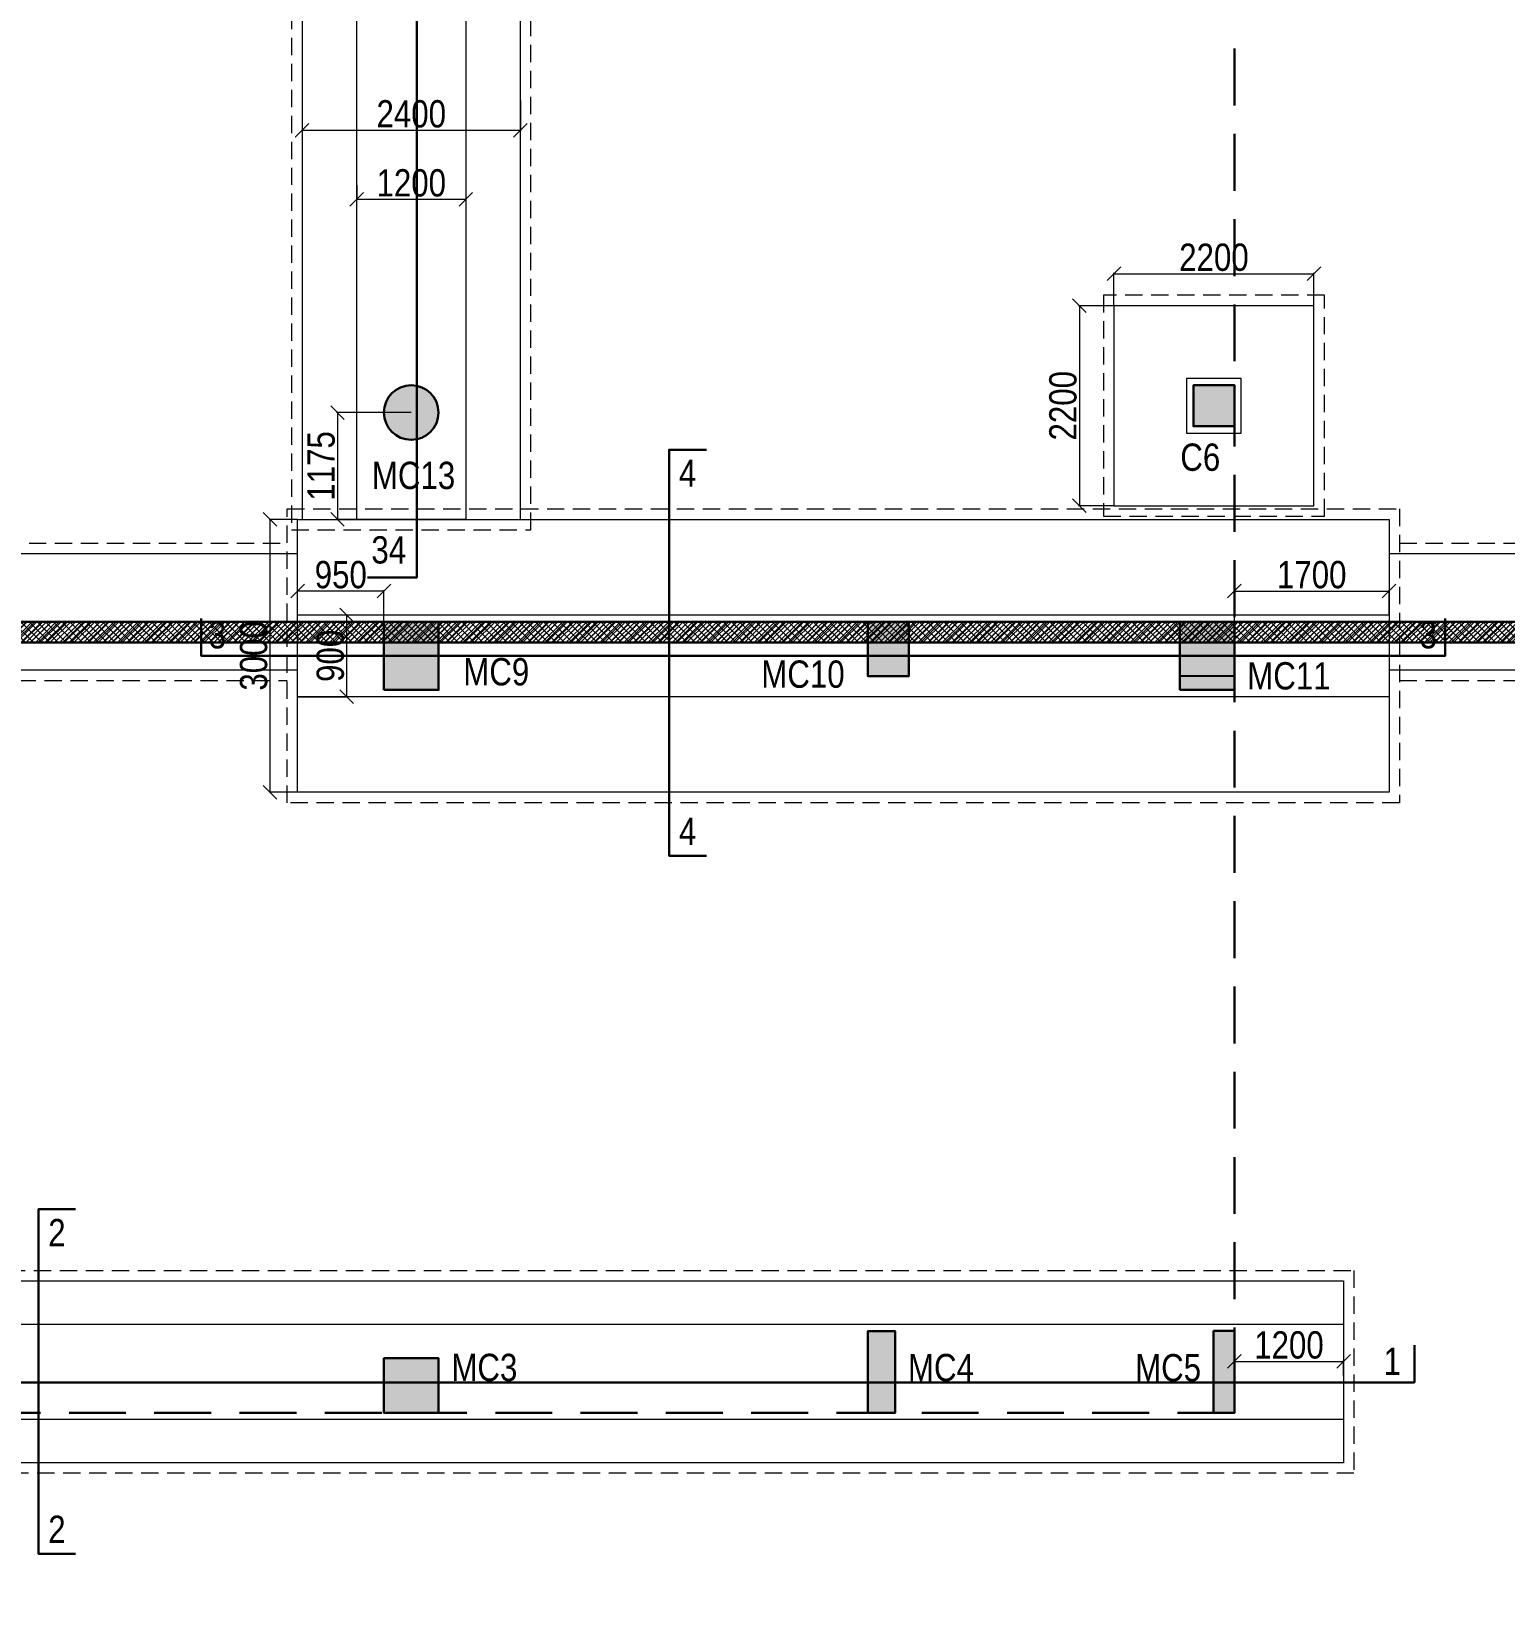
# Model space of a CAD drawing. Header units: millimetres. Extents: x 1112055 to 3390982, y -148532 to 766891.
# Drawn here: x 1943553 to 1959745, y 256737 to 274119 of the extents above; entities that cross this region are included whole.
import ezdxf

# ---------------------------------------------------------------- set-up
doc = ezdxf.new("R2010")
doc.units = ezdxf.units.MM
doc.header["$PDMODE"] = 35
doc.header["$PDSIZE"] = -25
doc.linetypes.add('DASHED2', pattern=[0.375, 0.25, -0.125])
doc.linetypes.add('Hidden', pattern=[9.525, 6.35, -3.175])
for name, color, linetype, lineweight in [('A_COL', 5, 'Continuous', 25), ('A_COL BASEMENT', 1, 'Continuous', 25), ('A_R.C.C', 5, 'Continuous', 25), ('B COL. NO.', 3, 'Continuous', 20), ('B FINAL COLUMN', 1, 'Continuous', 30), ('B FOOTING', 49, 'Continuous', 20), ('B FOOTING DIM', 234, 'Continuous', 9), ('B HATCH', 250, 'Continuous', 0), ('B P.C.C', 251, 'Continuous', 0)]:
    doc.layers.add(name, color=color, linetype=linetype, lineweight=lineweight)
for name, color, linetype, lineweight, true_color in [('A_COL HATCH', 7, 'Continuous', 0, 0xc0c0c0), ('A_R.C.C HATCH', 7, 'Continuous', 0, 0xc0c0c0), ('B Pedestal', 7, 'Continuous', 9, 0x5c8948), ('B-COL HT', 7, 'Continuous', 0, 0x4e4f45)]:
    doc.layers.add(name, color=color, linetype=linetype, lineweight=lineweight, true_color=true_color)
doc.styles.add('SWINC', font='swissc.ttf')
doc.dimstyles.new('BHOOMI', dxfattribs={"dimtxt": 230, "dimasz": 150, "dimexe": 10, "dimexo": 0, "dimgap": 25, "dimtad": 1, "dimdec": 0, "dimzin": 0, "dimdsep": 46, "dimtxsty": 'SWINC', "dimblk": 'OBLIQUE', "dimcen": 0.09, "dimclrd": 250, "dimclre": 250, "dimclrt": 256, "dimaunit": 1, "dimadec": 3, "dimazin": 0, "dimtfac": 1, "dimtdec": 0, "dimtofl": 0, "dimtmove": 1, "dimatfit": 3, "dimfxl": 100, "dimtolj": 1, "dimtzin": 0, "dimlwd": 9, "dimlwe": 5, "dimarcsym": 0})

# ---------------------------------------------------------------- blocks, each defined once
blk = doc.blocks.new('A$C4824')
at = {"layer": 'A_R.C.C HATCH'}
h = blk.add_hatch(dxfattribs=at)
h.set_pattern_fill('ANSI31', color=256, scale=300, style=0)
h.set_pattern_definition([(45, (33068.957, -102038.65), (-26.516504, 26.516504), [])])
h.paths.add_polyline_path([(37226, 109791), (32724, 109791), (32724, 109205), (0, 109205), (0, 0), (50920, 0), (50920, 39880), (63550, 39880), (63550, 113021), (37226, 112559)])
h.paths.add_polyline_path([(48260, 112523), (44975, 112465), (44975, 109245), (48260, 109244)], flags=16)
h.paths.add_polyline_path([(42405, 109791), (42405, 112420), (37456, 112333), (37456, 109791)], flags=0)
h.paths.add_polyline_path([(42635, 106355), (44065, 106355), (44065, 112449), (42635, 112424)], flags=0)
h.paths.add_polyline_path([(44745, 112461), (44282, 112453), (44282, 99895), (28740, 99895), (28740, 100125), (44065, 100125), (44065, 106125), (28740, 106125), (28740, 106355), (42405, 106355), (42405, 109561), (32954, 109561), (32954, 108975), (230, 108975), (230, 230), (50690, 230), (50690, 40110), (63320, 40110), (63320, 109014), (44745, 109015)], flags=16)
h.paths.add_polyline_path([(55920, 109244), (48490, 109244), (48490, 112527), (55920, 112657)], flags=16)
h.paths.add_polyline_path([(63320, 109244), (63320, 112787), (56145, 112661), (56145, 109244)], flags=16)
at = {"layer": 'A_R.C.C'}
for points in [[(37226, 109791), (32724, 109791), (32724, 109205), (0, 109205), (0, 0), (50920, 0), (50920, 39880), (63550, 39880), (63550, 113021), (37226, 112559)], [(44745, 112461), (44282, 112453), (44282, 99895), (28740, 99895), (28740, 100125), (44065, 100125), (44065, 106125), (28740, 106125), (28740, 106355), (42405, 106355), (42405, 109561), (32954, 109561), (32954, 108975), (230, 108975), (230, 230), (50690, 230), (50690, 40110), (63320, 40110), (63320, 109014), (44745, 109015)]]:
    blk.add_lwpolyline(points, close=True, dxfattribs=at)
blk = doc.blocks.new('A$C6207')
at = {"layer": 'A_COL HATCH'}
h = blk.add_hatch(color=256, dxfattribs=at)
edge = h.paths.add_edge_path()
edge.add_arc((16550, -19000), 300, 0, 360)
for points in [[(16250, -22050), (16250, -21300), (16850, -21300), (16850, -22050)], [(21570, -21900), (21570, -21300), (22020, -21300), (22020, -21900)], [(25000, -21900), (25000, -21300), (25600, -21300), (25600, -21900)], [(21570, -30000), (21570, -29100), (21870, -29100), (21870, -30000)], [(25600, -29100), (25370, -29100), (25370, -30000), (25600, -30000)], [(16850, -29400), (16250, -29400), (16250, -30000), (16850, -30000)]]:
    blk.add_hatch(color=256, dxfattribs=at).paths.add_polyline_path(points)
at = {"layer": 'A_COL'}
for points in [[(16250, -22050), (16250, -21300), (16850, -21300), (16850, -22050)], [(21570, -21900), (21570, -21300), (22020, -21300), (22020, -21900)], [(25000, -21900), (25000, -21300), (25600, -21300), (25600, -21900)], [(21570, -30000), (21570, -29100), (21870, -29100), (21870, -30000)], [(25600, -29100), (25370, -29100), (25370, -30000), (25600, -30000)], [(16850, -29400), (16250, -29400), (16250, -30000), (16850, -30000)]]:
    blk.add_lwpolyline(points, close=True, dxfattribs=at)
blk.add_circle((16550, -19000), 300, dxfattribs=at)
blk = doc.blocks.new('A$C9881')
at = {"layer": 'A_COL HATCH'}
blk.add_hatch(color=256, dxfattribs=at).paths.add_polyline_path([(13800, -103525), (13800, -103975), (14250, -103975), (14250, -103525)])
at = {"layer": 'A_COL BASEMENT'}
blk.add_lwpolyline([(13800, -103525), (13800, -103975), (14250, -103975), (14250, -103525)], close=True, dxfattribs=at)
blk = doc.blocks.new('A$C4b8f6dbc')
at = {"layer": 'A_COL'}
for name, p in [('A$C9881', (12250, 114825)), ('A$C6207', (900, 30000))]:
    blk.add_blockref(name, p, dxfattribs=at)
at = {"layer": 'A_R.C.C'}
blk.add_blockref('A$C4824', (0, 8470), dxfattribs=at)
blk = doc.blocks.new('_Oblique')
at = {"color": 0, "linetype": 'ByBlock', "lineweight": -2}
blk.add_line((-0.5, -0.5), (0.5, 0.5), dxfattribs=at)
blk = doc.blocks.new('*D2142')
at = {"layer": 'B FOOTING DIM', "color": 250, "lineweight": 5, "ltscale": 0.5, "transparency": 16777216}
for p, q in [((1956777, 259337), (1956777, 259507)), ((1956777, 259497), (1957977, 259497)), ((1957977, 259337), (1957977, 259507))]:
    blk.add_line(p, q, dxfattribs=at)
at = {"layer": 'Defpoints', "color": 0, "ltscale": 0.5, "transparency": 16777216}
for p in [(1956777, 259337), (1957977, 259497), (1957977, 259337)]:
    blk.add_point(p, dxfattribs=at)
at = {"layer": 'B FOOTING DIM', "color": 250, "lineweight": 5, "ltscale": 0.5, "transparency": 16777216, "xscale": 150, "yscale": 150, "zscale": 150, "rotation": 180}
blk.add_blockref('_Oblique', (1956777, 259497), dxfattribs=at)
at = {"layer": 'B FOOTING DIM', "color": 250, "lineweight": 5, "ltscale": 0.5, "transparency": 16777216, "xscale": 150, "yscale": 150, "zscale": 150}
blk.add_blockref('_Oblique', (1957977, 259497), dxfattribs=at)
at = {"layer": 'B FOOTING DIM', "ltscale": 0.5, "transparency": 16777216, "insert": (1957377, 259676), "char_height": 300, "attachment_point": 5, "style": 'SWINC'}
blk.add_mtext('\\A1;1200', dxfattribs=at)
blk = doc.blocks.new('*D1938')
at = {"layer": 'B FOOTING DIM', "color": 250, "lineweight": 5, "ltscale": 0.5, "transparency": 16777216}
for p, q in [((1946477, 267705), (1947027, 267705)), ((1947017, 266805), (1947017, 267705)), ((1946477, 266805), (1947027, 266805))]:
    blk.add_line(p, q, dxfattribs=at)
at = {"layer": 'Defpoints', "color": 0, "lineweight": 30, "ltscale": 0.5, "transparency": 16777216}
for p in [(1946477, 267705), (1947017, 267705), (1946477, 266805)]:
    blk.add_point(p, dxfattribs=at)
at = {"layer": 'B FOOTING DIM', "color": 250, "lineweight": 5, "ltscale": 0.5, "transparency": 16777216, "xscale": 150, "yscale": 150, "zscale": 150}
for p, rotation in [((1947017, 267705), 90), ((1947017, 266805), 270)]:
    blk.add_blockref('_Oblique', p, dxfattribs=dict(at, rotation=rotation))
at = {"layer": 'B FOOTING DIM', "ltscale": 0.5, "transparency": 16777216, "insert": (1946838, 267255), "char_height": 300, "attachment_point": 5, "rotation": 90, "style": 'SWINC'}
blk.add_mtext('\\A1;900', dxfattribs=at)
blk = doc.blocks.new('*D1939')
at = {"layer": 'B FOOTING DIM', "color": 250, "lineweight": 5, "ltscale": 0.5, "transparency": 16777216}
for p, q in [((1946477, 268755), (1946164, 268755)), ((1946174, 265755), (1946174, 268755)), ((1946477, 265755), (1946164, 265755))]:
    blk.add_line(p, q, dxfattribs=at)
at = {"layer": 'Defpoints', "color": 0, "lineweight": 30, "ltscale": 0.5, "transparency": 16777216}
for p in [(1946174, 268755), (1946477, 268755), (1946477, 265755)]:
    blk.add_point(p, dxfattribs=at)
at = {"layer": 'B FOOTING DIM', "color": 250, "lineweight": 5, "ltscale": 0.5, "transparency": 16777216, "xscale": 150, "yscale": 150, "zscale": 150}
for p, rotation in [((1946174, 268755), 90), ((1946174, 265755), 270)]:
    blk.add_blockref('_Oblique', p, dxfattribs=dict(at, rotation=rotation))
at = {"layer": 'B FOOTING DIM', "ltscale": 0.5, "transparency": 16777216, "insert": (1945995, 267255), "char_height": 300, "attachment_point": 5, "rotation": 90, "style": 'SWINC'}
blk.add_mtext('\\A1;3000', dxfattribs=at)
blk = doc.blocks.new('*D1900')
at = {"layer": 'B FOOTING DIM', "color": 250, "lineweight": 5, "ltscale": 0.5, "transparency": 16777216}
for p, q in [((1946477, 267705), (1946477, 267977)), ((1947427, 267967), (1946477, 267967)), ((1947427, 267630), (1947427, 267977))]:
    blk.add_line(p, q, dxfattribs=at)
at = {"layer": 'Defpoints', "color": 0, "lineweight": 30, "ltscale": 0.5, "transparency": 16777216}
for p in [(1946477, 267967), (1946477, 267705), (1947427, 267630)]:
    blk.add_point(p, dxfattribs=at)
at = {"layer": 'B FOOTING DIM', "color": 250, "lineweight": 5, "ltscale": 0.5, "transparency": 16777216, "xscale": 150, "yscale": 150, "zscale": 150, "rotation": 180}
blk.add_blockref('_Oblique', (1946477, 267967), dxfattribs=at)
at = {"layer": 'B FOOTING DIM', "color": 250, "lineweight": 5, "ltscale": 0.5, "transparency": 16777216, "xscale": 150, "yscale": 150, "zscale": 150}
blk.add_blockref('_Oblique', (1947427, 267967), dxfattribs=at)
at = {"layer": 'B FOOTING DIM', "ltscale": 0.5, "transparency": 16777216, "insert": (1946952, 268146), "char_height": 300, "attachment_point": 5, "style": 'SWINC'}
blk.add_mtext('\\A1;950', dxfattribs=at)
blk = doc.blocks.new('*D1901')
at = {"layer": 'B FOOTING DIM', "color": 250, "lineweight": 5, "ltscale": 0.5, "transparency": 16777216}
for p, q in [((1956777, 267630), (1956777, 267977)), ((1956777, 267967), (1958477, 267967)), ((1958477, 267705), (1958477, 267977))]:
    blk.add_line(p, q, dxfattribs=at)
at = {"layer": 'Defpoints', "color": 0, "lineweight": 30, "ltscale": 0.5, "transparency": 16777216}
for p in [(1958477, 267967), (1958477, 267705), (1956777, 267630)]:
    blk.add_point(p, dxfattribs=at)
at = {"layer": 'B FOOTING DIM', "color": 250, "lineweight": 5, "ltscale": 0.5, "transparency": 16777216, "xscale": 150, "yscale": 150, "zscale": 150, "rotation": 180}
blk.add_blockref('_Oblique', (1956777, 267967), dxfattribs=at)
at = {"layer": 'B FOOTING DIM', "color": 250, "lineweight": 5, "ltscale": 0.5, "transparency": 16777216, "xscale": 150, "yscale": 150, "zscale": 150}
blk.add_blockref('_Oblique', (1958477, 267967), dxfattribs=at)
at = {"layer": 'B FOOTING DIM', "ltscale": 0.5, "transparency": 16777216, "insert": (1957627, 268146), "char_height": 300, "attachment_point": 5, "style": 'SWINC'}
blk.add_mtext('\\A1;1700', dxfattribs=at)
blk = doc.blocks.new('*D1883')
at = {"layer": 'B FOOTING DIM', "color": 250, "lineweight": 5, "ltscale": 0.5, "transparency": 16777216}
for p, q in [((1955452, 271105), (1955063, 271105)), ((1955073, 271105), (1955073, 268905)), ((1955452, 268905), (1955063, 268905))]:
    blk.add_line(p, q, dxfattribs=at)
at = {"layer": 'Defpoints', "color": 0, "lineweight": 30, "ltscale": 0.5, "transparency": 16777216}
for p in [(1955452, 271105), (1955073, 268905), (1955452, 268905)]:
    blk.add_point(p, dxfattribs=at)
at = {"layer": 'B FOOTING DIM', "color": 250, "lineweight": 5, "ltscale": 0.5, "transparency": 16777216, "xscale": 150, "yscale": 150, "zscale": 150}
for p, rotation in [((1955073, 271105), 90), ((1955073, 268905), 270)]:
    blk.add_blockref('_Oblique', p, dxfattribs=dict(at, rotation=rotation))
at = {"layer": 'B FOOTING DIM', "ltscale": 0.5, "transparency": 16777216, "insert": (1954893, 270005), "char_height": 300, "attachment_point": 5, "rotation": 90, "style": 'SWINC'}
blk.add_mtext('\\A1;2200', dxfattribs=at)
blk = doc.blocks.new('*D1884')
at = {"layer": 'B FOOTING DIM', "color": 250, "lineweight": 5, "ltscale": 0.5, "transparency": 16777216}
for p, q in [((1955452, 271105), (1955452, 271467)), ((1955452, 271457), (1957652, 271457)), ((1957652, 271105), (1957652, 271467))]:
    blk.add_line(p, q, dxfattribs=at)
at = {"layer": 'Defpoints', "color": 0, "lineweight": 30, "ltscale": 0.5, "transparency": 16777216}
for p in [(1957652, 271457), (1955452, 271105), (1957652, 271105)]:
    blk.add_point(p, dxfattribs=at)
at = {"layer": 'B FOOTING DIM', "color": 250, "lineweight": 5, "ltscale": 0.5, "transparency": 16777216, "xscale": 150, "yscale": 150, "zscale": 150, "rotation": 180}
blk.add_blockref('_Oblique', (1955452, 271457), dxfattribs=at)
at = {"layer": 'B FOOTING DIM', "color": 250, "lineweight": 5, "ltscale": 0.5, "transparency": 16777216, "xscale": 150, "yscale": 150, "zscale": 150}
blk.add_blockref('_Oblique', (1957652, 271457), dxfattribs=at)
at = {"layer": 'B FOOTING DIM', "ltscale": 0.5, "transparency": 16777216, "insert": (1956552, 271636), "char_height": 300, "attachment_point": 5, "style": 'SWINC'}
blk.add_mtext('\\A1;2200', dxfattribs=at)
blk = doc.blocks.new('*D2308')
at = {"layer": 'B FOOTING DIM', "color": 250, "lineweight": 5, "ltscale": 0.5, "transparency": 16777216}
for p, q in [((1946527, 273361), (1946527, 273024)), ((1948927, 273361), (1948927, 273024)), ((1946527, 273034), (1948927, 273034))]:
    blk.add_line(p, q, dxfattribs=at)
at = {"layer": 'Defpoints', "color": 0, "ltscale": 0.5, "transparency": 16777216}
for p in [(1946527, 273361), (1948927, 273361), (1948927, 273034)]:
    blk.add_point(p, dxfattribs=at)
at = {"layer": 'B FOOTING DIM', "color": 250, "lineweight": 5, "ltscale": 0.5, "transparency": 16777216, "xscale": 150, "yscale": 150, "zscale": 150, "rotation": 180}
blk.add_blockref('_Oblique', (1946527, 273034), dxfattribs=at)
at = {"layer": 'B FOOTING DIM', "color": 250, "lineweight": 5, "ltscale": 0.5, "transparency": 16777216, "xscale": 150, "yscale": 150, "zscale": 150}
blk.add_blockref('_Oblique', (1948927, 273034), dxfattribs=at)
at = {"layer": 'B FOOTING DIM', "ltscale": 0.5, "transparency": 16777216, "insert": (1947727, 273213), "char_height": 300, "attachment_point": 5, "style": 'SWINC'}
blk.add_mtext('\\A1;2400', dxfattribs=at)
blk = doc.blocks.new('*D2309')
at = {"layer": 'B FOOTING DIM', "color": 250, "lineweight": 5, "ltscale": 0.5, "transparency": 16777216}
for p, q in [((1947127, 272432), (1947127, 272265)), ((1948327, 272432), (1948327, 272265)), ((1947127, 272275), (1948327, 272275))]:
    blk.add_line(p, q, dxfattribs=at)
at = {"layer": 'Defpoints', "color": 0, "ltscale": 0.5, "transparency": 16777216}
for p in [(1947127, 272432), (1948327, 272432), (1948327, 272275)]:
    blk.add_point(p, dxfattribs=at)
at = {"layer": 'B FOOTING DIM', "color": 250, "lineweight": 5, "ltscale": 0.5, "transparency": 16777216, "xscale": 150, "yscale": 150, "zscale": 150, "rotation": 180}
blk.add_blockref('_Oblique', (1947127, 272275), dxfattribs=at)
at = {"layer": 'B FOOTING DIM', "color": 250, "lineweight": 5, "ltscale": 0.5, "transparency": 16777216, "xscale": 150, "yscale": 150, "zscale": 150}
blk.add_blockref('_Oblique', (1948327, 272275), dxfattribs=at)
at = {"layer": 'B FOOTING DIM', "ltscale": 0.5, "transparency": 16777216, "insert": (1947727, 272454), "char_height": 300, "attachment_point": 5, "style": 'SWINC'}
blk.add_mtext('\\A1;1200', dxfattribs=at)
blk = doc.blocks.new('*D2311')
at = {"layer": 'B FOOTING DIM', "color": 250, "lineweight": 5, "ltscale": 0.5, "transparency": 16777216}
for p, q in [((1947727, 269930), (1946906, 269930)), ((1946916, 269930), (1946916, 268755)), ((1947127, 268755), (1946906, 268755))]:
    blk.add_line(p, q, dxfattribs=at)
at = {"layer": 'Defpoints', "color": 0, "ltscale": 0.5, "transparency": 16777216}
for p in [(1947727, 269930), (1946916, 268755), (1947127, 268755)]:
    blk.add_point(p, dxfattribs=at)
at = {"layer": 'B FOOTING DIM', "color": 250, "lineweight": 5, "ltscale": 0.5, "transparency": 16777216, "xscale": 150, "yscale": 150, "zscale": 150}
for p, rotation in [((1946916, 269930), 90), ((1946916, 268755), 270)]:
    blk.add_blockref('_Oblique', p, dxfattribs=dict(at, rotation=rotation))
at = {"layer": 'B FOOTING DIM', "ltscale": 0.5, "transparency": 16777216, "insert": (1946737, 269343), "char_height": 300, "attachment_point": 5, "rotation": 90, "style": 'SWINC'}
blk.add_mtext('\\A1;1175', dxfattribs=at)

msp = doc.modelspace()

# ---------------------------------------------------------------- hatches: boundary and pattern name
at = {"layer": 'B HATCH', "lineweight": 0}
h = msp.add_hatch(dxfattribs=at)
h.set_pattern_fill('ANSI37', color=250, scale=20, style=0)
h.set_pattern_definition([(45, (216966.357, -141945.74), (-44.9012806, 44.9012806), []), (135, (216966.357, -141945.74), (-44.9012806, -44.9012806), [])])
h.paths.add_polyline_path([(1993596.9, 376644.1), (1993596.9, 380187.1), (1986421.9, 380061.1), (1986421.9, 376644.3)], flags=16)
h.paths.add_polyline_path([(1967732.9, 377190.9), (1972681.9, 377190.9), (1972681.9, 379819.8), (1967732.9, 379732.9)], flags=16)
h.paths.add_polyline_path([(1974571.9, 379853.2), (1975021.9, 379861.1), (1975021.9, 376643.9), (1974571.9, 376643.9)], flags=16)
h.paths.add_polyline_path([(1930506.9, 376375.7), (1930506.9, 267630.1), (1980966.9, 267630.1), (1980966.9, 307510.1), (1993596.9, 307510.1), (1993596.9, 376414.1), (1974558.5, 376414.7), (1974558.5, 373755.1), (1974341.9, 373755.1), (1974341.9, 379849.1), (1972911.9, 379824), (1972911.9, 373755.1), (1972681.9, 373755.1), (1972681.9, 376960.9), (1963230.9, 376960.9), (1963230.9, 376375.7)], flags=16)
h.paths.add_polyline_path([(1986196.6, 380057.2), (1986196.6, 376644.4), (1978766.9, 376644.6), (1978766.9, 379926.8)], flags=16)
h.paths.add_polyline_path([(1975251.9, 376644.7), (1975251.9, 379865.1), (1978536.9, 379922.8), (1978536.9, 376644.6)], flags=16)
h.paths.add_polyline_path([(1963000.9, 376605.7), (1930276.9, 376605.7), (1930276.9, 267400.1), (1981196.9, 267400.1), (1981196.9, 307280.1), (1993826.9, 307280.1), (1993826.9, 380421.1), (1967502.9, 379959.1), (1967502.9, 377190.9), (1963000.9, 377190.9)])
at = {"layer": 'B-COL HT', "lineweight": 0}
h = msp.add_hatch(color=250, dxfattribs=at)
h.dxf.hatch_style = 1
edge = h.paths.add_edge_path()
edge.add_arc((1947726.9, 269930.1), 300, 0, 360)
h = msp.add_hatch(color=250, dxfattribs=at)
h.dxf.hatch_style = 1
h.paths.add_polyline_path([(1956776.9, 269780.1), (1956776.9, 270230.1), (1956326.9, 270230.1), (1956326.9, 269780.1)])
h = msp.add_hatch(color=250, dxfattribs=at)
h.dxf.hatch_style = 1
h.paths.add_polyline_path([(1947426.8, 266880.1), (1948026.8, 266880.1), (1948026.8, 267630.1), (1947426.8, 267630.1)])
h = msp.add_hatch(color=250, dxfattribs=at)
h.dxf.hatch_style = 1
h.paths.add_polyline_path([(1953196.9, 267030.1), (1952746.9, 267030.1), (1952746.9, 267630.1), (1953196.9, 267630.1)])
h = msp.add_hatch(color=250, dxfattribs=at)
h.dxf.hatch_style = 1
h.paths.add_polyline_path([(1956176.9, 266880.1), (1956776.9, 266880.1), (1956776.9, 267630.1), (1956176.9, 267630.1)])
h = msp.add_hatch(color=250, dxfattribs=at)
h.dxf.hatch_style = 1
h.paths.add_polyline_path([(1952746.9, 259830.1), (1953046.9, 259830.1), (1953046.9, 258930.1), (1952746.9, 258930.1)])
h = msp.add_hatch(color=250, dxfattribs=at)
h.dxf.hatch_style = 1
h.paths.add_polyline_path([(1956546.9, 259831.6), (1956776.9, 259831.6), (1956776.9, 258931.6), (1956546.9, 258931.6)])
h = msp.add_hatch(color=250, dxfattribs=at)
h.dxf.hatch_style = 1
h.paths.add_polyline_path([(1947426.8, 259531.6), (1948026.8, 259531.6), (1948026.8, 258931.6), (1947426.8, 258931.6)])

# ---------------------------------------------------------------- linework, layer by layer
at = {"color": 16, "linetype": 'DASHED2', "lineweight": 30, "ltscale": 2500}
msp.add_lwpolyline([(1931176.9, 288931.6), (1956776.9, 288931.6), (1956776.9, 258931.6), (1931176.9, 258931.6), (1931176.9, 288931.6)], dxfattribs=at)
at = {"color": 6, "lineweight": 30}
for points in [[(1947247.2, 279843.6), (1947787.2, 279843.6), (1947787.2, 268114.9), (1947247.2, 268114.9)], [(1950971.2, 269520.6), (1950561.9, 269520.6), (1950561.9, 265057.8), (1950971.2, 265057.8)], [(1945417.6, 267664.4), (1945417.6, 267255.1), (1959093.2, 267255.1), (1959093.2, 267664.4)], [(1944036.4, 261169.5), (1943627.2, 261169.5), (1943627.2, 257382.8), (1944036.4, 257382.8)], [(1928667.1, 259674.2), (1928667.1, 259265), (1958755.6, 259265), (1958755.6, 259674.2)]]:
    msp.add_lwpolyline(points, dxfattribs=at)
at = {"color": 2, "lineweight": 30}
msp.add_arc((2094904.1, 432360.2), 194175.1, 224.19202, 278.08245, dxfattribs=at)
at = {"layer": 'B FINAL COLUMN', "color": 16, "lineweight": 30}
msp.add_lwpolyline([(1963000.9, 376605.7), (1930276.9, 376605.7), (1930276.9, 267400.1), (1981196.9, 267400.1), (1981196.9, 307280.1), (1993826.9, 307280.1), (1993826.9, 380421.1), (1967502.9, 379959.1), (1967502.9, 377190.9), (1963000.9, 377190.9), (1963000.9, 376605.7)], dxfattribs=at)
msp.add_lwpolyline([(1930506.9, 267630.1), (1980966.9, 267630.1), (1980966.9, 307510.1), (1993596.9, 307510.1), (1993596.9, 376414.1), (1974558.5, 376414.7), (1974558.5, 373755.1), (1974341.9, 373755.1), (1974341.9, 379849.1), (1972911.9, 379824), (1972911.9, 373755.1), (1972681.9, 373755.1), (1972681.9, 376960.9), (1963230.9, 376960.9), (1963230.9, 376375.7), (1930506.9, 376375.7)], close=True, dxfattribs=at)
at = {"layer": 'B FINAL COLUMN', "color": 5, "lineweight": 30}
msp.add_lwpolyline([(1956776.9, 270230.1), (1956776.9, 269780.1), (1956326.9, 269780.1), (1956326.9, 270230.1)], close=True, dxfattribs=at)
at = {"layer": 'B FINAL COLUMN', "color": 1, "lineweight": 30}
for points in [[(1947426.8, 266880.1), (1948026.8, 266880.1), (1948026.8, 267630.1), (1947426.8, 267630.1)], [(1953196.9, 267030.1), (1952746.9, 267030.1), (1952746.9, 267630.1), (1953196.9, 267630.1)], [(1956176.9, 266880.1), (1956776.9, 266880.1), (1956776.9, 267630.1), (1956176.9, 267630.1)], [(1952746.9, 259830.1), (1953046.9, 259830.1), (1953046.9, 258930.1), (1952746.9, 258930.1)], [(1956546.9, 259831.6), (1956776.9, 259831.6), (1956776.9, 258931.6), (1956546.9, 258931.6)], [(1947426.8, 259531.6), (1948026.8, 259531.6), (1948026.8, 258931.6), (1947426.8, 258931.6)]]:
    msp.add_lwpolyline(points, close=True, dxfattribs=at)
msp.add_circle((1947726.9, 269930.1), 300, dxfattribs=at)
at = {"layer": 'B FOOTING'}
for points in [[(1958476.8, 267100.1), (1981496.9, 267100.1), (1981496.9, 306980.1), (1994126.9, 306980.1), (1994126.9, 331380.1)], [(1958476.8, 268380.1), (1980216.9, 268380.1), (1980216.9, 308260.1), (1992846.9, 308260.1), (1992846.9, 331380.1)], [(1942551.9, 268380.1), (1946476.8, 268380.1)], [(1942551.9, 267100.1), (1946476.8, 267100.1)]]:
    msp.add_lwpolyline(points, dxfattribs=at)
for points in [[(1946526.9, 268755.1), (1948926.9, 268755.1), (1948926.9, 279080.1), (1946526.9, 279080.1)], [(1955451.9, 268905.1), (1957651.9, 268905.1), (1957651.9, 271105.1), (1955451.9, 271105.1)], [(1946476.8, 268755.1), (1958476.8, 268755.1), (1958476.8, 265755.1), (1946476.8, 265755.1)], [(1929976.9, 260381.6), (1957976.9, 260381.6), (1957976.9, 258381.6), (1929976.9, 258381.6)]]:
    msp.add_lwpolyline(points, close=True, dxfattribs=at)
at = {"layer": 'B P.C.C', "color": 250, "linetype": 'Hidden', "lineweight": 0, "ltscale": 30}
for points in [[(1958591.8, 266985.1), (1981611.9, 266985.1), (1981611.9, 306865.1), (1994241.9, 306865.1), (1994241.9, 331265.1)], [(1958591.8, 268495.1), (1980101.9, 268495.1), (1980101.9, 308375.1), (1992731.9, 308375.1), (1992731.9, 331265.1)], [(1942666.9, 268495.1), (1946361.8, 268495.1)], [(1942551.9, 266985.1), (1946361.8, 266985.1)]]:
    msp.add_lwpolyline(points, dxfattribs=at)
for points in [[(1946411.9, 268640.1), (1949041.9, 268640.1), (1949041.9, 279195.1), (1946411.9, 279195.1)], [(1955336.9, 268790.1), (1957766.9, 268790.1), (1957766.9, 271220.1), (1955336.9, 271220.1)], [(1946361.8, 268870.1), (1958591.8, 268870.1), (1958591.8, 265640.1), (1946361.8, 265640.1)], [(1929861.9, 260496.6), (1958091.9, 260496.6), (1958091.9, 258266.6), (1929861.9, 258266.6)]]:
    msp.add_lwpolyline(points, close=True, dxfattribs=at)
at = {"layer": 'B Pedestal', "color": 87, "lineweight": 9}
for points in [[(1947126.9, 279080.1), (1948326.9, 279080.1), (1948326.9, 268755.1), (1947126.9, 268755.1)], [(1956251.9, 269705.1), (1956851.9, 269705.1), (1956851.9, 270305.1), (1956251.9, 270305.1)], [(1946476.8, 267705.1), (1958476.8, 267705.1), (1958476.8, 266805.1), (1946476.8, 266805.1)], [(1929976.9, 259906.6), (1957976.9, 259906.6), (1957976.9, 258856.6), (1929976.9, 258856.6)]]:
    msp.add_lwpolyline(points, close=True, dxfattribs=at)

# ---------------------------------------------------------------- block references
at = {"layer": 'B FOOTING'}
msp.add_blockref('A$C4b8f6dbc', (1930276.9, 258930.1), dxfattribs=at)

# ---------------------------------------------------------------- texts
at = {"color": 6, "lineweight": 30, "style": 'SWINC'}
for s, p in [('4', (1950670.4, 269114)), ('34', (1947288.7, 268270.3)), ('3', (1945500, 267337.2)), ('3', (1958813.2, 267337.2)), ('4', (1950670.4, 265176.2)), ('2', (1943735.6, 260762.9)), ('1', (1958416.7, 259347.1)), ('2', (1943735.6, 257501.2))]:
    msp.add_text(s, height=300, dxfattribs=at).set_placement(p)
at = {"layer": 'B COL. NO.', "style": 'SWINC'}
for s, p in [('C6', (1956182.4, 269289.6)), ('MC13', (1947293.8, 269089.1)), ('MC9', (1948299, 266930.3)), ('MC10', (1951575.4, 266903.9)), ('MC11', (1956918, 266885.4)), ('MC3', (1948168, 259280.6)), ('MC4', (1953188, 259279.1)), ('MC5', (1955685.2, 259277.6))]:
    msp.add_text(s, height=300, dxfattribs=at).set_placement(p)

# ---------------------------------------------------------------- dimensions: what is measured, and where the dimension line sits
at = {"layer": 'B FOOTING DIM', "color": 250, "ltscale": 0.5}
for base, p1, p2, picture, middle in [((1948926.9, 273034), (1946526.9, 273361.3), (1948926.9, 273361.3), '*D2308', (1947726.9, 273213.2)), ((1948326.9, 272274.7), (1947126.9, 272431.8), (1948326.9, 272431.8), '*D2309', (1947726.9, 272453.8)), ((1957651.9, 271457.1), (1955451.9, 271105.1), (1957651.9, 271105.1), '*D1884', (1956551.9, 271636.3)), ((1946476.8, 267967.1), (1947426.8, 267630.1), (1946476.8, 267705.1), '*D1900', (1946951.8, 268146.1)), ((1958476.8, 267967.1), (1956776.9, 267630.1), (1958476.8, 267705.1), '*D1901', (1957626.9, 268146.1)), ((1957976.9, 259496.5), (1956776.9, 259336.6), (1957976.9, 259336.6), '*D2142', (1957376.9, 259675.7))]:
    dim = msp.add_linear_dim(base=base, p1=p1, p2=p2, dimstyle='BHOOMI', override={"dimtxt": 300, "dimlwd": 5}, dxfattribs=at)
    dim.commit()
    dim.dimension.update_dxf_attribs({"geometry": picture, "text_midpoint": middle})
for base, p1, p2, picture, middle in [((1955072.5, 268905.1), (1955451.9, 271105.1), (1955451.9, 268905.1), '*D1883', (1954893.4, 270005.1)), ((1946915.7, 268755.1), (1947726.9, 269930.1), (1947126.9, 268755.1), '*D2311', (1946736.7, 269342.6)), ((1946173.5, 268755.1), (1946476.8, 265755.1), (1946476.8, 268755.1), '*D1939', (1945994.7, 267255.1)), ((1947017.2, 267705.1), (1946476.8, 266805.1), (1946476.8, 267705.1), '*D1938', (1946838.2, 267255.1))]:
    dim = msp.add_linear_dim(base=base, p1=p1, p2=p2, angle=90, dimstyle='BHOOMI', override={"dimtxt": 300, "dimlwd": 5}, dxfattribs=at)
    dim.commit()
    dim.dimension.update_dxf_attribs({"geometry": picture, "text_midpoint": middle})

doc.saveas('drawing.dxf')
